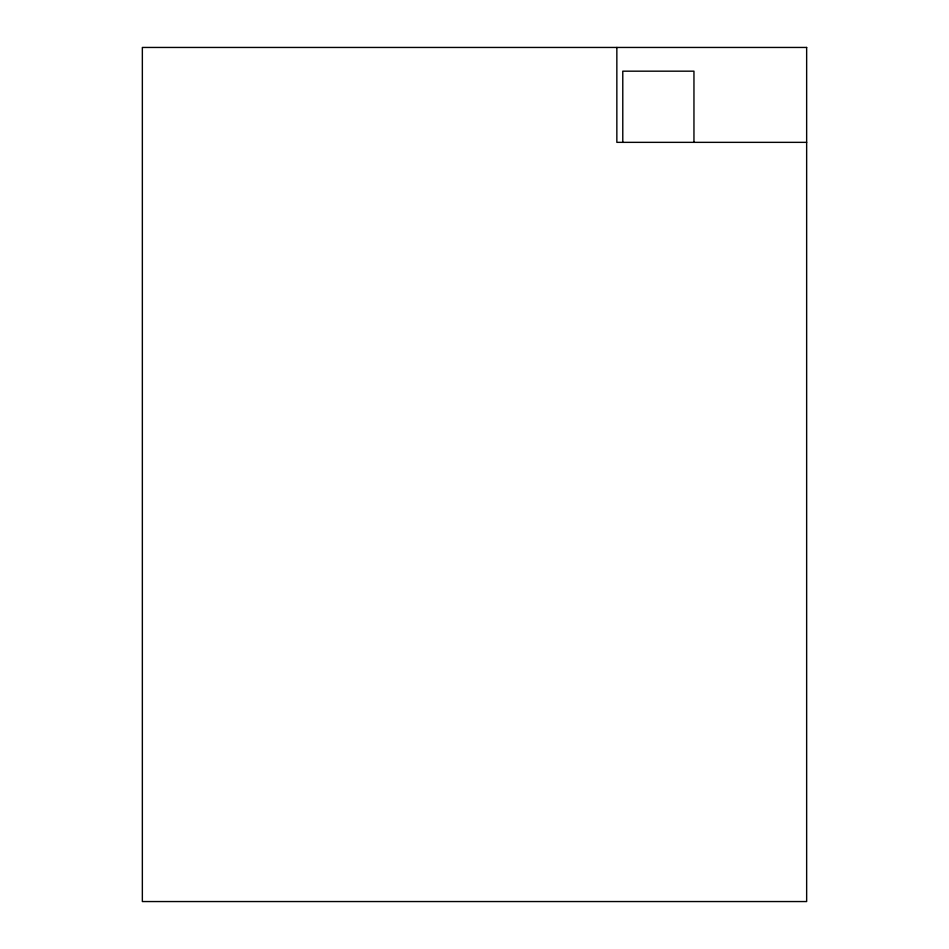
<?xml version="1.0" encoding="UTF-8"?>
<svg xmlns="http://www.w3.org/2000/svg" width="949" height="949" viewBox="0 0 949 949"><rect width="100%" height="100%" fill="white"/><g stroke="black" fill="none" stroke-linecap="round" stroke-linejoin="round"><path stroke-width="1.42" d="M806.65 142.35L616.85 142.35L616.85 47.45M693.956 142.35L693.956 71.175L622.781 71.175L622.781 142.35M806.65 47.45L142.35 47.45L142.35 901.55L806.65 901.55L806.65 47.45"/></g></svg>
